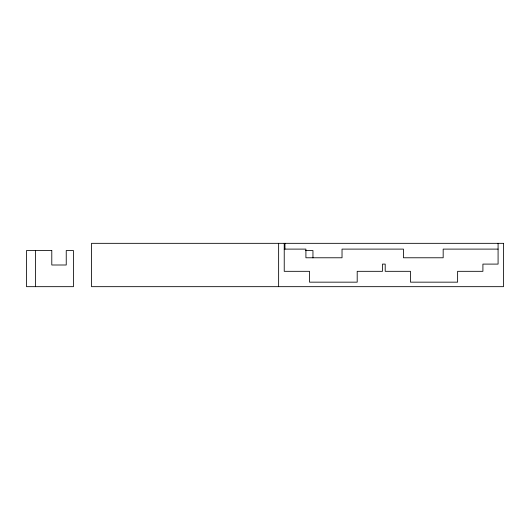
<?xml version="1.0" encoding="UTF-8"?>
<svg xmlns="http://www.w3.org/2000/svg" width="530" height="530" viewBox="0 0 530 530"><rect width="100%" height="100%" fill="white"/><g stroke="black" fill="none" stroke-linecap="round" stroke-linejoin="round"><path stroke-width="0.79" d="M284.232 249.107L305.909 249.107L305.909 257.779L342.029 257.779L342.029 249.107L403.443 249.107L403.443 257.779L443.173 257.779L443.173 249.107L498.081 249.107M305.572 250.551L312.952 250.551L312.952 257.865M498.081 243.33L498.081 264.099L482.909 264.099L482.909 271.32L457.622 271.32L457.622 282.159L410.485 282.159L410.485 271.32L385.197 271.32L385.197 264.099L382.488 264.099L382.488 271.32L357.2 271.32L357.2 282.159L309.52 282.159L309.52 271.32L284.232 271.32L284.232 243.33M284.954 243.33L284.954 249.107M278.634 243.33L278.634 286.67M35.53 250.551L35.53 286.67M503.5 243.33L91.518 243.33L91.518 286.67L503.5 286.67L503.5 243.33M51.788 250.551L26.5 250.551L26.5 286.67L73.458 286.67L73.458 250.551L66.237 250.551L66.237 265L51.788 265L51.788 250.551"/></g></svg>
